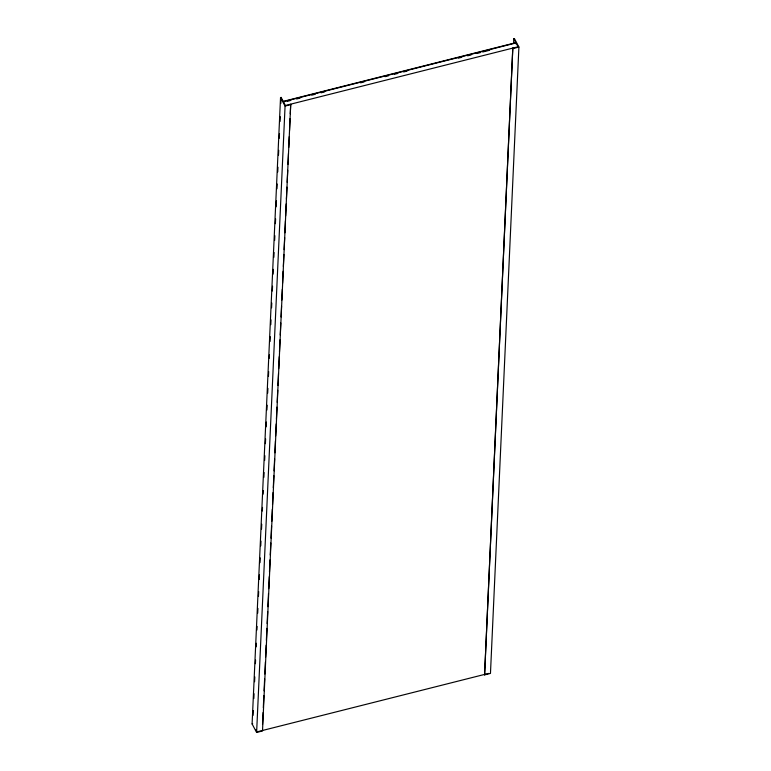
<?xml version="1.0" encoding="UTF-8"?>
<svg xmlns="http://www.w3.org/2000/svg" width="771" height="771" viewBox="0 0 771 771"><rect width="100%" height="100%" fill="white"/><g stroke="black" fill="none" stroke-linecap="round" stroke-linejoin="round"><path stroke-width="1.16" d="M290.281 113.79L290.715 104.172L262.506 730.966L256.618 732.45L252.098 723.95L280.538 97.58L281.126 97.425L285.424 105.502L518.093 46.771L513.794 38.695L514.382 38.55L518.902 47.05L490.462 673.42L484.583 674.904L512.802 48.11L484.583 674.904M253.061 715.382L253.283 710.573M253.832 698.555L254.045 693.746M254.594 681.718L254.806 676.909M255.413 663.686L255.577 660.082M256.174 646.859L256.338 643.245M256.936 630.023L257.1 626.418M257.707 613.196L257.919 608.386M258.468 596.359L258.69 591.55M259.229 579.532L259.451 574.723M260 562.695L260.212 557.886M260.762 545.868L260.983 541.059M261.523 529.041L261.745 524.232M262.342 511L262.506 507.395M263.113 494.172L263.268 490.568M263.875 477.336L264.087 472.527M264.636 460.509L264.858 455.7M265.397 443.672L265.619 438.872M266.168 426.845L266.38 422.036M266.93 410.018L267.151 405.209M267.691 393.181L267.913 388.372M268.462 376.354L268.674 371.545M269.281 358.313L269.445 354.708M270.043 341.486L270.264 336.676M270.804 324.658L271.026 319.849M271.575 307.822L271.787 303.013M272.336 290.995L272.548 286.186M273.098 274.158L273.32 269.349M273.859 257.331L274.081 252.522M274.63 240.494L274.842 235.685M275.392 223.667L275.613 218.858M276.153 206.83L276.432 200.826M276.972 188.799L277.194 183.99M277.743 171.972L277.955 167.162M278.504 155.135L278.726 150.326M279.266 138.308L279.488 133.499M280.037 121.471L280.249 116.662M280.856 103.439L281.126 97.425M256.618 732.45L285.068 106.08L280.538 97.58M262.545 724.528L263.094 712.51M263.316 707.701L263.855 695.673M264.077 690.864L264.626 678.846M264.839 674.037L265.388 662.01M265.61 657.2L266.149 645.182M266.371 640.373L266.92 628.346M267.132 623.537L267.682 611.519M267.903 606.71L268.501 593.487M268.722 588.678L269.262 576.65M269.484 571.841L270.033 559.823M270.245 555.014L270.794 542.986M271.016 538.177L271.556 526.159M271.777 521.35L272.317 509.323M272.539 504.513L273.088 492.496M273.3 487.686L273.85 475.668M274.071 470.859L274.611 458.832M274.89 452.818L275.43 440.8M275.652 435.991L276.201 423.963M276.413 419.154L276.962 407.136M277.184 402.327L277.724 390.299M277.945 385.49L278.495 373.472M278.707 368.663L279.256 356.645M279.478 351.836L280.018 339.809M280.239 335L280.779 322.982M281.058 316.968L281.55 306.145M281.82 300.131L282.311 289.318M282.581 283.304L283.13 271.286M283.352 266.477L283.892 254.449M284.113 249.64L284.663 237.622M284.875 232.813L285.424 220.785M285.646 215.976L286.186 203.958M286.407 199.149L286.957 187.122M287.169 182.313L287.718 170.295M287.988 164.281L288.479 153.458M288.759 147.454L289.25 136.631M289.52 130.617L290.06 118.599M513.573 43.504L513.794 38.695M283.391 101.676L516.059 42.945M287.313 101.319L290.802 100.442M296.623 98.977L300.112 98.09M311.744 95.151L315.233 94.274M321.044 92.809L324.533 91.922M360.597 82.825L364.085 81.938M385.028 76.657L388.517 75.78M394.338 74.305L397.826 73.428M403.638 71.954L407.127 71.077M458.311 58.153L461.8 57.276M467.621 55.811L471.11 54.924M476.921 53.459L480.42 52.582M482.742 51.994L489.72 50.231M285.068 106.08L290.946 104.596M513.023 48.534L518.902 47.05M252.098 723.95L252.686 723.796M258.14 731.583L488.592 673.411M515.317 43.764L514.864 42.916L283.371 101.348L283.824 102.206M255.905 729.858L256.984 731.872"/></g></svg>
